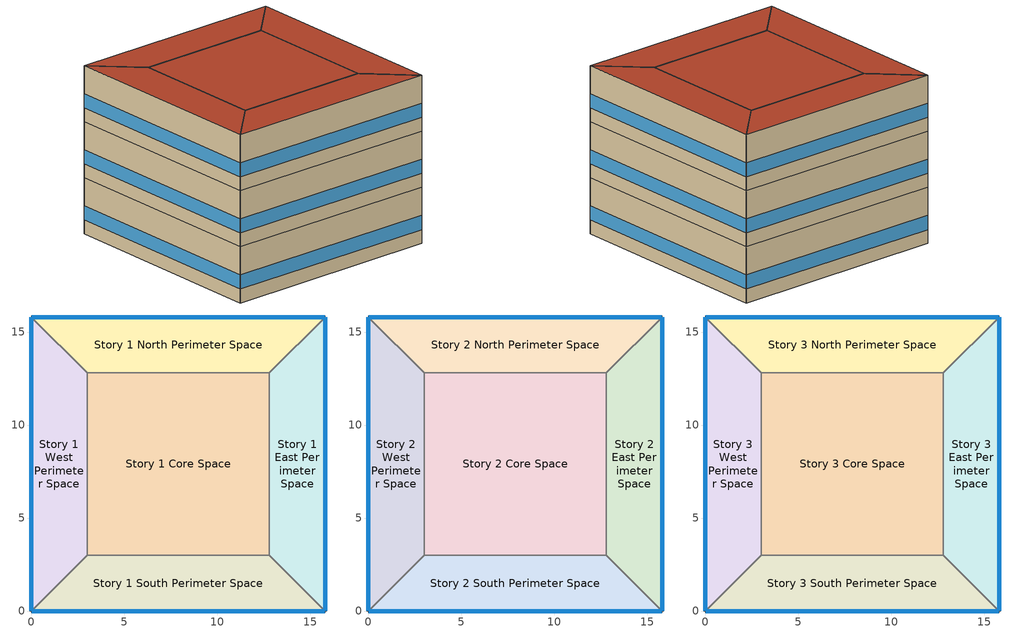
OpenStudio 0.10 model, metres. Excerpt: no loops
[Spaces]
Story 1 West Perimeter Space
 floor ground: 0,0 0,15.81 3,12.81 3,3 z0
 wall outside: 0,15.81 0,0 z0:4
 wall to Story 1 North Perimeter Space: 3,12.81 0,15.81 z0:4
 wall to Story 1 Core Space: 3,3 3,12.81 z0:4
 wall to Story 1 South Perimeter Space: 0,0 3,3 z0:4
 window: 0,15.79 0,0.03 z1:2
Story 1 North Perimeter Space
 floor ground: 0,15.81 15.81,15.81 12.81,12.81 3,12.81 z0
 wall outside: 15.81,15.81 0,15.81 z0:4
 wall to Story 1 East Perimeter Space: 12.81,12.81 15.81,15.81 z0:4
 wall to Story 1 Core Space: 3,12.81 12.81,12.81 z0:4
 window: 15.79,15.81 0.03,15.81 z1:2
Story 1 East Perimeter Space
 floor ground: 15.81,15.81 15.81,0 12.81,3 12.81,12.81 z0
 wall outside: 15.81,0 15.81,15.81 z0:4
 wall to Story 1 South Perimeter Space: 12.81,3 15.81,0 z0:4
 wall to Story 1 Core Space: 12.81,12.81 12.81,3 z0:4
 window: 15.81,0.03 15.81,15.79 z1:2
Story 1 South Perimeter Space
 floor ground: 15.81,0 0,0 3,3 12.81,3 z0
 wall outside: 0,0 15.81,0 z0:4
 wall to Story 1 Core Space: 12.81,3 3,3 z0:4
 window: 0.03,0 15.79,0 z1:2
Story 1 Core Space
 floor ground: 3,3 3,12.81 12.81,12.81 12.81,3 z0
Story 2 West Perimeter Space
 floor to Story 1 West Perimeter Space: 0,0 0,15.81 3,12.81 3,3 z4
 wall outside: 0,15.81 0,0 z4:8
 wall to Story 2 North Perimeter Space: 3,12.81 0,15.81 z4:8
 wall to Story 2 Core Space: 3,3 3,12.81 z4:8
 wall to Story 2 South Perimeter Space: 0,0 3,3 z4:8
 window: 0,15.79 0,0.03 z5:6
Story 2 North Perimeter Space
 floor to Story 1 North Perimeter Space: 0,15.81 15.81,15.81 12.81,12.81 3,12.81 z4
 wall outside: 15.81,15.81 0,15.81 z4:8
 wall to Story 2 East Perimeter Space: 12.81,12.81 15.81,15.81 z4:8
 wall to Story 2 Core Space: 3,12.81 12.81,12.81 z4:8
 window: 15.79,15.81 0.03,15.81 z5:6
Story 2 East Perimeter Space
 floor to Story 1 East Perimeter Space: 15.81,15.81 15.81,0 12.81,3 12.81,12.81 z4
 wall outside: 15.81,0 15.81,15.81 z4:8
 wall to Story 2 South Perimeter Space: 12.81,3 15.81,0 z4:8
 wall to Story 2 Core Space: 12.81,12.81 12.81,3 z4:8
 window: 15.81,0.03 15.81,15.79 z5:6
Story 2 South Perimeter Space
 floor to Story 1 South Perimeter Space: 15.81,0 0,0 3,3 12.81,3 z4
 wall outside: 0,0 15.81,0 z4:8
 wall to Story 2 Core Space: 12.81,3 3,3 z4:8
 window: 0.03,0 15.79,0 z5:6
Story 2 Core Space
 floor to Story 1 Core Space: 3,3 3,12.81 12.81,12.81 12.81,3 z4
Story 3 West Perimeter Space
 floor to Story 2 West Perimeter Space: 0,0 0,15.81 3,12.81 3,3 z8
 wall outside: 0,15.81 0,0 z8:12
 wall to Story 3 North Perimeter Space: 3,12.81 0,15.81 z8:12
 wall to Story 3 Core Space: 3,3 3,12.81 z8:12
 wall to Story 3 South Perimeter Space: 0,0 3,3 z8:12
 window: 0,15.79 0,0.03 z9:10
 roof outside: 3,3 3,12.81 0,15.81 0,0 z12
Story 3 North Perimeter Space
 floor to Story 2 North Perimeter Space: 0,15.81 15.81,15.81 12.81,12.81 3,12.81 z8
 wall outside: 15.81,15.81 0,15.81 z8:12
 wall to Story 3 East Perimeter Space: 12.81,12.81 15.81,15.81 z8:12
 wall to Story 3 Core Space: 3,12.81 12.81,12.81 z8:12
 window: 15.79,15.81 0.03,15.81 z9:10
 roof outside: 3,12.81 12.81,12.81 15.81,15.81 0,15.81 z12
Story 3 East Perimeter Space
 floor to Story 2 East Perimeter Space: 15.81,15.81 15.81,0 12.81,3 12.81,12.81 z8
 wall outside: 15.81,0 15.81,15.81 z8:12
 wall to Story 3 South Perimeter Space: 12.81,3 15.81,0 z8:12
 wall to Story 3 Core Space: 12.81,12.81 12.81,3 z8:12
 window: 15.81,0.03 15.81,15.79 z9:10
 roof outside: 12.81,12.81 12.81,3 15.81,0 15.81,15.81 z12
Story 3 South Perimeter Space
 floor to Story 2 South Perimeter Space: 15.81,0 0,0 3,3 12.81,3 z8
 wall outside: 0,0 15.81,0 z8:12
 wall to Story 3 Core Space: 12.81,3 3,3 z8:12
 window: 0.03,0 15.79,0 z9:10
 roof outside: 12.81,3 3,3 0,0 15.81,0 z12
Story 3 Core Space
 floor to Story 2 Core Space: 3,3 3,12.81 12.81,12.81 12.81,3 z8
 roof outside: 12.81,3 12.81,12.81 3,12.81 3,3 z12
[Building]
OS:Building 1: Space Type=ASHRAE_90.1-2004 ClimateZone 1-8 SmallOffice WholeBuilding; Default Construction Set=ASHRAE_189.1-2009_ClimateZone 4-5 (mdoff)_ConstSet
[SizingPeriod:DesignDay] Daily Dry-Bulb Temperature Range {deltaC}=8.5; Barometric Pressure {Pa}=101301; Wind Speed {m/s}=5.9; Wind Direction {deg}=310; Sky Clearness=0; Rain Indicator=0; Snow Indicator=0; Day of Month=21; Month=8; Day Type=SummerDesignDay; Daylight Saving Time Indicator=0; Dry-Bulb Temperature Range Modifier Type=DefaultMultipliers; Solar Model Indicator=ASHRAETau; ASHRAE Taub=0.365; ASHRAE Taud=2.435
Name | Maximum Dry-Bulb Temperature {C} | Humidity Indicating Conditions at Maximum Dry-Bulb {BasedOnField A3} | Humidity Indicating Type
San Francisco Intl Ap Ann Clg 2% Condns DB=>MWB | 23.6 | 16.2 | Wetbulb
San Francisco Intl Ap Ann Clg 1% Condns WB=>MDB | 23.9 | 17.8 | Wetbulb
San Francisco Intl Ap Ann Clg .4% Condns WB=>MDB | 25.7 | 18.6 | Wetbulb
San Francisco Intl Ap Ann Clg 2% Condns Enth=>MDB | 22.4 | 47600 | Enthalpy
[Site]
San Francisco Intl Ap_CA_USA Design_Conditions: Latitude {deg}=37.62; Longitude {deg}=-122.4; Time Zone {hr}=-8; Elevation {m}=2
[Material]
Name | Roughness | Thickness | Conductivity | Density | Specific Heat | Thermal Absorptance | Solar Absorptance | Visible Absorptance
000_F08 Metal surface | Smooth | 0.0008 | 45.28 | 7824 | 500
000_F16 Acoustic tile | MediumSmooth | 0.0191 | 0.06 | 368 | 590
000_G01a 19mm gypsum board | MediumSmooth | 0.019 | 0.16 | 800 | 1090
000_G05 25mm wood | MediumSmooth | 0.0254 | 0.15 | 608 | 1630
000_I01 25mm insulation board | MediumRough | 0.0254 | 0.03 | 43 | 1210
000_M11 100mm lightweight concrete | MediumRough | 0.1016 | 0.53 | 1280 | 840
1/2IN Gypsum | Smooth | 0.0127 | 0.16 | 784.9 | 830 | 0.9 | 0.92 | 0.92
MAT-CC05 4 HW CONCRETE | Rough | 0.1016 | 1.311 | 2240 | 836.8 | 0.9 | 0.7 | 0.7
Metal Decking | MediumSmooth | 0.0015 | 45.006 | 7680 | 418.4 | 0.9 | 0.7 | 0.3
Roof Insulation [21] | MediumRough | 0.2105 | 0.049 | 265 | 836.8 | 0.9 | 0.7 | 0.7
Roof Membrane | VeryRough | 0.0095 | 0.16 | 1121.29 | 1460 | 0.9 | 0.7 | 0.7
Wall Insulation [39] | MediumRough | 0.1184 | 0.045 | 265 | 836.8 | 0.9 | 0.7 | 0.7
[Material:AirGap]
Name | Thermal Resistance
000_F04 Wall air space resistance | 0.15
000_F05 Ceiling air space resistance | 0.18
[Material:NoMass] Thermal Absorptance=0.9; Solar Absorptance=0.7
Name | Roughness | Thermal Resistance | Visible Absorptance
CP02 CARPET PAD | VeryRough | 0.2165 | 0.8
MAT-SHEATH | Rough | 0.3626 | 0.7
[WindowMaterial:Gas]
000_Air 13mm: Gas Type=Air; Thickness=0.0127
[WindowMaterial:Glazing] Optical Data Type=SpectralAverage; Thickness=0.003; Infrared Transmittance at Normal Incidence=0
Name | Solar Transmittance at Normal Incidence | Front Side Solar Reflectance at Normal Incidence | Back Side Solar Reflectance at Normal Incidence | Visible Transmittance at Normal Incidence | Front Side Visible Reflectance at Normal Incidence | Back Side Visible Reflectance at Normal Incidence | Front Side Infrared Hemispherical Emissivity | Back Side Infrared Hemispherical Emissivity | Conductivity | Dirt Correction Factor for Solar and Visible Transmittance | Solar Diffusing
000_Clear 3mm | 0.837 | 0.075 | 0.075 | 0.898 | 0.081 | 0.081 | 0.84 | 0.84 | 0.9
Theoretical Glass [207] | 0.3311 | 0.6189 | 0.6189 | 0.44 | 0.51 | 0.51 | 0.9 | 0.9 | 0.0133 | 1 | No
[Construction]
000_ExtSlabCarpet_4in_ClimateZone 1-8: MAT-CC05 4 HW CONCRETE, CP02 CARPET PAD
000_Exterior Door: 000_F08 Metal surface, 000_I01 25mm insulation board
000_Exterior Window: 000_Clear 3mm, 000_Air 13mm, 000_Clear 3mm
000_Interior Ceiling: 000_M11 100mm lightweight concrete, 000_F05 Ceiling air space resistance, 000_F16 Acoustic tile
000_Interior Door; 000_Interior Partition: 000_G05 25mm wood
000_Interior Floor: 000_F16 Acoustic tile, 000_F05 Ceiling air space resistance, 000_M11 100mm lightweight concrete
000_Interior Wall: 000_G01a 19mm gypsum board, 000_F04 Wall air space resistance, 000_G01a 19mm gypsum board
000_Interior Window: 000_Clear 3mm
ASHRAE_189.1-2009_ExtRoof_IEAD_ClimateZone 2-5: Roof Membrane, Roof Insulation [21], Metal Decking
ASHRAE_189.1-2009_ExtWall_SteelFrame_ClimateZone 4-8: MAT-SHEATH, Wall Insulation [39], 1/2IN Gypsum
ASHRAE_189.1-2009_ExtWindow_ClimateZone 4-5: Theoretical Glass [207]
[DefaultConstructionSet]
ASHRAE_189.1-2009_ClimateZone 4-5 (mdoff)_ConstSet: Default Exterior Surface Constructions=ASHRAE_189.1-2009_ClimateZone 4-5 (mdoff)_Exterior_DefSurfCons; Default Interior Surface Constructions=000_Interior_DefSurfCons; Default Ground Contact Surface Constructions=000_Ground_DefSurfCons; Default Exterior SubSurface Constructions=ASHRAE_189.1-2009_ClimateZone 4-5 (mdoff)_Exterior_DefSubCons; Default Interior SubSurface Constructions=000_Interior_DefSubCons; Interior Partition Construction=000_Interior Partition
[DefaultSubSurfaceConstructions] Glass Door Construction=000_Exterior Window; Skylight Construction=000_Exterior Window; Tubular Daylight Dome Construction=000_Interior Window; Tubular Daylight Diffuser Construction=000_Interior Window
Name | Fixed Window Construction | Operable Window Construction | Door Construction
000_Interior_DefSubCons | 000_Interior Window | 000_Interior Window | 000_Interior Door
ASHRAE_189.1-2009_ClimateZone 4-5 (mdoff)_Exterior_DefSubCons | ASHRAE_189.1-2009_ExtWindow_ClimateZone 4-5 | ASHRAE_189.1-2009_ExtWindow_ClimateZone 4-5 | 000_Exterior Door
[DefaultSurfaceConstructions]
Name | Floor Construction | Wall Construction | Roof Ceiling Construction
000_Ground_DefSurfCons | 000_ExtSlabCarpet_4in_ClimateZone 1-8 | 000_ExtSlabCarpet_4in_ClimateZone 1-8 | 000_ExtSlabCarpet_4in_ClimateZone 1-8
000_Interior_DefSurfCons | 000_Interior Floor | 000_Interior Wall | 000_Interior Ceiling
ASHRAE_189.1-2009_ClimateZone 4-5 (mdoff)_Exterior_DefSurfCons | 000_ExtSlabCarpet_4in_ClimateZone 1-8 | ASHRAE_189.1-2009_ExtWall_SteelFrame_ClimateZone 4-8 | ASHRAE_189.1-2009_ExtRoof_IEAD_ClimateZone 2-5
[BuildingStory] Nominal Floor to Floor Height {m}=4
Name | Nominal Z Coordinate {m}
Story 1 | 0
Story 2 | 4
Story 3 | 8
[Space]
Name | Building Story | Thermal Zone
Story 1 West Perimeter Space | Story 1 | Thermal Zone 14
Story 1 North Perimeter Space | Story 1 | Thermal Zone 13
Story 1 East Perimeter Space | Story 1 | Thermal Zone 1
Story 1 South Perimeter Space | Story 1 | Thermal Zone 9
Story 1 Core Space | Story 1 | Thermal Zone 6
Story 2 West Perimeter Space | Story 2 | Thermal Zone 12
Story 2 North Perimeter Space | Story 2 | Thermal Zone 10
Story 2 East Perimeter Space | Story 2 | Thermal Zone 3
Story 2 South Perimeter Space | Story 2 | Thermal Zone 4
Story 2 Core Space | Story 2 | Thermal Zone 11
Story 3 West Perimeter Space | Story 3 | Thermal Zone 2
Story 3 North Perimeter Space | Story 3 | Thermal Zone 5
Story 3 East Perimeter Space | Story 3 | Thermal Zone 7
Story 3 South Perimeter Space | Story 3 | Thermal Zone 8
Story 3 Core Space | Story 3 | Thermal Zone 15
[ThermalZone] Thermostat=Thermostat Setpoint Dual Setpoint 1; Use Ideal Air Loads=No
Thermal Zone 1; Thermal Zone 2; Thermal Zone 3; Thermal Zone 4; Thermal Zone 5; Thermal Zone 6; Thermal Zone 7; Thermal Zone 8; Thermal Zone 9; Thermal Zone 10; Thermal Zone 11; Thermal Zone 12; Thermal Zone 13; Thermal Zone 14; Thermal Zone 15
[Controller:WaterCoil]
Controller Water Coil 1: Action=Normal
[ThermostatSetpoint:DualSetpoint]
Thermostat Setpoint Dual Setpoint 1: Heating Setpoint Temperature Schedule=Heating Sch; Cooling Setpoint Temperature Schedule=Cooling Sch
[SpaceType]
ASHRAE_90.1-2004 ClimateZone 1-8 SmallOffice WholeBuilding: Default Schedule Set=ASHRAE_90.1-2004 ClimateZone 1-8 SmallOffice WholeBuilding Schedule Set; Design Specification Outdoor Air Object=ASHRAE_90.1-2004 ClimateZone 1-8 SmallOffice WholeBuilding Ventilation
[Lights]
ASHRAE_90.1-2004 ClimateZone 1-8 SmallOffice WholeBuilding Lights: Lights Definition=ASHRAE_90.1-2004 ClimateZone 1-8 SmallOffice WholeBuilding Lights Definition; Space or SpaceType=ASHRAE_90.1-2004 ClimateZone 1-8 SmallOffice WholeBuilding
[Lights:Definition]
ASHRAE_90.1-2004 ClimateZone 1-8 SmallOffice WholeBuilding Lights Definition: Design Level Calculation Method=Watts/Area; Watts per Space Floor Area {W/m2}=10.7639
[People]
ASHRAE_90.1-2004 ClimateZone 1-8 SmallOffice WholeBuilding People: People Definition=ASHRAE_90.1-2004 ClimateZone 1-8 SmallOffice WholeBuilding People Definition; Space or SpaceType=ASHRAE_90.1-2004 ClimateZone 1-8 SmallOffice WholeBuilding
[ElectricEquipment:Definition]
ASHRAE_90.1-2004 ClimateZone 1-8 SmallOffice WholeBuilding Electric Equipment Definition: Design Level Calculation Method=Watts/Area; Watts per Space Floor Area {W/m2}=10.7639
[DesignSpecification:OutdoorAir]
ASHRAE_90.1-2004 ClimateZone 1-8 SmallOffice WholeBuilding Ventilation: Outdoor Air Method=Sum; Outdoor Air Flow per Person {m3/s-person}=0.00943895
[ElectricEquipment]
ASHRAE_90.1-2004 ClimateZone 1-8 SmallOffice WholeBuilding Electric Equipment: Electric Equipment Definition=ASHRAE_90.1-2004 ClimateZone 1-8 SmallOffice WholeBuilding Electric Equipment Definition; Space or SpaceType=ASHRAE_90.1-2004 ClimateZone 1-8 SmallOffice WholeBuilding
[DefaultScheduleSet]
ASHRAE_90.1-2004 ClimateZone 1-8 SmallOffice WholeBuilding Schedule Set: Number of People Schedule=Small Office_Bldg_Occ; People Activity Level Schedule=Small Office_Activity; Lighting Schedule=Small Office_Bldg_Light; Electric Equipment Schedule=Small Office_Bldg_Equip; Infiltration Schedule=Small Office_Infil_Quarter_On
[SpaceInfiltration:DesignFlowRate]
ASHRAE_90.1-2004 ClimateZone 1-8 SmallOffice WholeBuilding Infiltration: Space or SpaceType=ASHRAE_90.1-2004 ClimateZone 1-8 SmallOffice WholeBuilding; Design Flow Rate Calculation Method=Flow/ExteriorArea; Flow per Exterior Surface Area {m3/s-m2}=0.00030226
[People:Definition]
ASHRAE_90.1-2004 ClimateZone 1-8 SmallOffice WholeBuilding People Definition: Number of People Calculation Method=People/Area; People per Space Floor Area {person/m2}=0.0538196; Fraction Radiant=0.3
[Schedule:Ruleset]
Name | Default Day Schedule | Summer Design Day Schedule | Winter Design Day Schedule
Cooling Sch | Cooling Sch Default
Heating Sch | Heating Sch Default
Small Office_Bldg_Equip | Small Office_Bldg_Equip Default Schedule | Small Office_Bldg_Equip Summer Design Day | Small Office_Bldg_Equip Winter Design Day
Small Office_Activity | Small Office_Activity Default Schedule | Small Office_Activity Summer Design Day | Small Office_Activity Winter Design Day
Small Office_Bldg_Occ | Small Office_Bldg_Occ Default Schedule | Small Office_Bldg_Occ Summer Design Day | Small Office_Bldg_Occ Winter Design Day
Small Office_Bldg_Light | Small Office_Bldg_Light Default Schedule | Small Office_Bldg_Light Summer Design Day | Small Office_Bldg_Light Winter Design Day
Small Office_Infil_Quarter_On | Small Office_Infil_Quarter_On Default Schedule | Small Office_Infil_Quarter_On Summer Design Day | Small Office_Infil_Quarter_On Winter Design Day
[Schedule:Day]
Cooling Sch Default: 24, 0, 28
Heating Sch Default: 24, 0, 24
Small Office_Bldg_Equip Rule 3 Day Schedule: 8, 0, 0.4, 12, 0, 0.9, 13, 0, 0.8, 17, 0, 0.9, 18, 0, 0.5, 24, 0, 0.4
Small Office_Bldg_Light Winter Design Day; Small Office_Bldg_Occ Winter Design Day; Small Office_Bldg_Equip Winter Design Day; Small Office_Bldg_Occ Rule 1 Day Schedule; Small Office_Bldg_Equip Default Schedule; Small Office_Activity Default Schedule; Small Office_Infil_Quarter_On Default Schedule; Small Office_Bldg_Light Default Schedule; Small Office_Bldg_Occ Default Schedule: 24, 0, 0
Small Office_Infil_Quarter_On Rule 3 Day Schedule; Small Office_Infil_Quarter_On Summer Design Day: 6, 0, 1, 22, 0, 0.25, 24, 0, 1
Small Office_Activity Rule 1 Day Schedule; Small Office_Activity Winter Design Day; Small Office_Activity Summer Design Day: 24, 0, 120
Small Office_Bldg_Occ Rule 3 Day Schedule: 6, 0, 0, 7, 0, 0.1, 8, 0, 0.2, 12, 0, 0.95, 13, 0, 0.5, 17, 0, 0.95, 18, 0, 0.3, 20, 0, 0.1, 24, 0, 0.05
Small Office_Bldg_Light Rule 2 Day Schedule: 6, 0, 0.05, 8, 0, 0.1, 12, 0, 0.3, 17, 0, 0.15, 24, 0, 0.05
Small Office_Bldg_Occ Summer Design Day: 6, 0, 0, 22, 0, 1, 24, 0, 0.05
Small Office_Bldg_Equip Summer Design Day; Small Office_Bldg_Light Summer Design Day; Small Office_Infil_Quarter_On Rule 1 Day Schedule: 24, 0, 1
Small Office_Bldg_Equip Rule 2 Day Schedule: 6, 0, 0.3, 8, 0, 0.4, 12, 0, 0.5, 17, 0, 0.35, 24, 0, 0.3
Small Office_Infil_Quarter_On Rule 2 Day Schedule; Small Office_Infil_Quarter_On Winter Design Day: 6, 0, 1, 18, 0, 0.25, 24, 0, 1
Small Office_Bldg_Light Rule 3 Day Schedule: 5, 0, 0.05, 7, 0, 0.1, 8, 0, 0.3, 17, 0, 0.9, 18, 0, 0.5, 20, 0, 0.3, 22, 0, 0.2, 23, 0, 0.1, 24, 0, 0.05
Small Office_Bldg_Occ Rule 2 Day Schedule: 6, 0, 0, 8, 0, 0.1, 12, 0, 0.3, 17, 0, 0.1, 24, 0, 0
Small Office_Bldg_Equip Rule 1 Day Schedule: 24, 0, 0.3
Small Office_Bldg_Light Rule 1 Day Schedule: 24, 0, 0.05
[Schedule:Rule] Date Specification Type=DateRange; Start Month=1; Start Day=1; End Month=12; End Day=31
Name | Schedule Ruleset | Rule Order | Day Schedule | Apply Sunday | Apply Monday | Apply Tuesday | Apply Wednesday | Apply Thursday | Apply Friday | Apply Saturday
Small Office_Bldg_Light Rule 3 | Small Office_Bldg_Light | 2 | Small Office_Bldg_Light Rule 3 Day Schedule | No | Yes | Yes | Yes | Yes | Yes | No
Small Office_Infil_Quarter_On Rule 2 | Small Office_Infil_Quarter_On | 1 | Small Office_Infil_Quarter_On Rule 2 Day Schedule | No | No | No | No | No | No | Yes
Small Office_Infil_Quarter_On Rule 3 | Small Office_Infil_Quarter_On | 2 | Small Office_Infil_Quarter_On Rule 3 Day Schedule | No | Yes | Yes | Yes | Yes | Yes | No
Small Office_Activity Rule 1 | Small Office_Activity | 0 | Small Office_Activity Rule 1 Day Schedule | Yes | Yes | Yes | Yes | Yes | Yes | Yes
Small Office_Bldg_Equip Rule 1 | Small Office_Bldg_Equip | 0 | Small Office_Bldg_Equip Rule 1 Day Schedule | Yes | No | No | No | No | No | No
Small Office_Bldg_Occ Rule 1 | Small Office_Bldg_Occ | 0 | Small Office_Bldg_Occ Rule 1 Day Schedule | Yes | No | No | No | No | No | No
Small Office_Bldg_Occ Rule 3 | Small Office_Bldg_Occ | 2 | Small Office_Bldg_Occ Rule 3 Day Schedule | No | Yes | Yes | Yes | Yes | Yes | No
Small Office_Bldg_Light Rule 2 | Small Office_Bldg_Light | 1 | Small Office_Bldg_Light Rule 2 Day Schedule | No | No | No | No | No | No | Yes
Small Office_Bldg_Light Rule 1 | Small Office_Bldg_Light | 0 | Small Office_Bldg_Light Rule 1 Day Schedule | Yes | No | No | No | No | No | No
Small Office_Infil_Quarter_On Rule 1 | Small Office_Infil_Quarter_On | 0 | Small Office_Infil_Quarter_On Rule 1 Day Schedule | Yes | No | No | No | No | No | No
Small Office_Bldg_Equip Rule 2 | Small Office_Bldg_Equip | 1 | Small Office_Bldg_Equip Rule 2 Day Schedule | No | No | No | No | No | No | Yes
Small Office_Bldg_Occ Rule 2 | Small Office_Bldg_Occ | 1 | Small Office_Bldg_Occ Rule 2 Day Schedule | No | No | No | No | No | No | Yes
Small Office_Bldg_Equip Rule 3 | Small Office_Bldg_Equip | 2 | Small Office_Bldg_Equip Rule 3 Day Schedule | No | Yes | Yes | Yes | Yes | Yes | No
